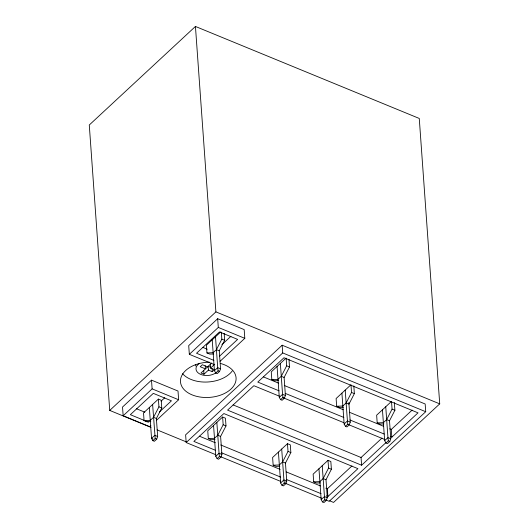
<?xml version="1.0" encoding="UTF-8"?>
<svg xmlns="http://www.w3.org/2000/svg" width="529" height="529" viewBox="0 0 529 529"><rect width="100%" height="100%" fill="white"/><g stroke="black" fill="none" stroke-linecap="round" stroke-linejoin="round"><path stroke-width="0.79" d="M149.33 407.502L151.545 438.382L152.868 440.683L154.369 441.298L156.703 439.136L157.668 436.498L156.379 418.485L161.775 407.985L161.219 400.268L158.383 399.097L143.524 412.898L144.073 420.615L146.917 421.778L150.772 421.626M212.215 339.83L214.424 370.703L215.746 373.005L217.254 373.619L219.581 371.457L220.553 368.819L219.264 350.806L224.66 340.306L224.157 333.363M213.557 425.435L215.772 456.315L217.095 458.617L218.596 459.232L220.93 457.069L221.896 454.431L220.606 436.418L226.002 425.918L225.453 418.201L222.616 417.031L207.752 430.831L208.307 438.548L211.144 439.711L215.005 439.559M277.07 366.485L279.279 397.358L280.601 399.659L282.109 400.281L284.437 398.112L285.409 395.474L284.113 377.461L289.515 366.967L288.96 359.244M278.413 452.097L280.628 482.97L281.95 485.272L283.451 485.886L285.786 483.724L286.751 481.086L285.462 463.073L290.857 452.573L290.302 444.856L287.465 443.692L272.607 457.486L273.162 465.203L275.999 466.373L279.854 466.221M341.919 393.14L344.134 424.013L345.457 426.314L346.958 426.936L349.292 424.767L350.258 422.129L348.856 402.516M318.947 468.754L321.163 499.634L322.485 501.935L323.986 502.55L326.32 500.388L327.286 497.743L325.996 479.737L331.392 469.236L330.837 461.519L328 460.349L313.142 474.149L313.69 481.866L316.534 483.03L320.389 482.878M382.454 409.803L384.669 440.677L385.991 442.978L387.493 443.593L389.827 441.431L390.792 438.792L389.503 420.78L394.899 410.279L394.35 402.562M144.073 420.615L150.249 420.37L153.542 417.321L158.938 406.821L158.383 399.097M220.692 331.961L206.409 345.219L206.958 352.936L213.134 352.691L216.421 349.643L221.823 339.142L221.32 332.192M208.307 438.548L214.483 438.303L217.769 435.255L223.165 424.754L222.616 417.031M271.813 379.591L277.989 379.353L281.276 376.298L286.678 365.797L286.123 358.08L271.258 371.874L271.813 379.591L274.65 380.761L278.512 380.609M273.162 465.203L279.338 464.958L282.625 461.91L288.021 451.409L287.465 443.692M336.669 406.252L342.845 406.007L346.131 402.953L351.527 392.452L350.978 384.735L336.113 398.529L336.669 406.252L339.506 407.416L343.367 407.264M353.815 385.899L354.364 393.622L348.968 404.123L346.131 402.953M313.69 481.866L319.866 481.621L323.159 478.566L328.555 468.072L328 460.349M390.931 401.934L376.648 415.192L377.203 422.909L383.38 422.664L386.666 419.616L392.062 409.115L391.513 401.399M329.739 500.851L333.561 502.418L439.725 403.865L419.266 118.45L195.439 26.45L89.275 125.003L109.734 410.418L150.983 427.379M109.734 410.418L215.898 311.872L195.439 26.45M156.3 420.489L178.63 399.759L178.008 391.037L151.499 380.139L122.53 407.032L123.158 415.754L149.661 426.652L150.871 425.528M220.071 361.294L244.808 338.329L244.186 329.607L217.677 318.709L188.708 345.602L189.336 354.324L214.331 364.593M123.158 415.754L152.121 388.868L151.499 380.139M189.336 354.324L218.298 327.431L217.677 318.709M161.147 401.081L164.77 397.709M221.882 344.696L230.948 336.279M211.739 363.006L200.994 372.978L203.996 374.208L208.426 370.095L208.148 366.24L210.727 367.298M159.355 412.045L171.442 400.823L153.311 393.371L130.346 414.69L148.477 422.142M219.489 356.222L237.62 339.393L219.489 331.941L196.523 353.26L213.901 360.401M208.426 370.095L212.294 371.689L214.443 369.692L210.575 368.105L214.734 364.236M214.424 370.703L217.717 367.648L215.501 336.775M215.746 373.005L218.08 370.842L217.717 367.648L220.553 368.819M152.868 440.683L155.195 438.515L152.617 404.454M326.135 500.077L329.183 501.327L425.719 411.714L425.171 403.991L282.162 345.212L185.626 434.831L186.175 442.548L215.845 454.742M186.175 442.548L282.717 352.936L282.162 345.212M215.772 456.315L219.059 453.26L216.844 422.387M279.279 397.358L282.565 394.31L280.357 363.43M217.095 458.617L219.429 456.448L219.059 453.26L221.896 454.431M280.601 399.659L282.936 397.497L282.565 394.31L285.409 395.474M280.628 482.97L283.914 479.922L281.699 449.042M344.134 424.013L347.421 420.965L345.212 390.091M281.95 485.272L284.278 483.109L283.914 479.922L286.751 481.086L285.653 482.104M345.457 426.314L347.791 424.152L347.421 420.965L350.258 422.129M326.386 495.885L327.907 496.506L327.352 488.789L351.957 465.95M279.768 396.353L253.874 385.707L227.569 410.127L361.611 465.222L361.056 457.506L381.984 438.078M390.303 436.551L391.824 437.179L391.268 429.455L412.117 410.107M321.163 499.634L324.449 496.579L322.234 465.705M384.669 440.677L387.955 437.622L385.747 406.748M327.907 496.506L357.908 468.654L223.873 413.559L193.865 441.411L215.191 450.179M361.611 465.222L386.124 442.469M391.824 437.179L418.029 412.851L283.987 357.756L257.782 382.083L279.107 390.845M322.485 501.935L324.813 499.766L324.449 496.579L327.286 497.743M385.991 442.978L388.326 440.816L387.955 437.622L390.792 438.792M213.656 353.954L209.795 354.106L206.958 352.936M383.902 423.927L380.04 424.079L377.203 422.909M215.898 311.872L439.725 403.865M282.717 352.936L425.719 411.714M218.298 327.431L244.808 338.329M221.823 339.142L224.66 340.306M286.678 365.797L289.515 366.967M351.527 392.452L354.364 393.622M392.062 409.115L394.899 410.279M216.421 349.643L219.264 350.806M281.276 376.298L284.113 377.461M386.666 419.616L389.503 420.78M202.7 347.328L207.229 349.193M263.323 376.866L278.552 383.128M284.648 385.634L343.288 409.737M349.385 412.243L383.651 426.328M389.747 428.834L391.268 429.455M285.197 393.351L343.843 417.454M349.934 419.96L384.206 434.044M218.08 370.842L219.581 371.457M282.936 397.497L284.437 398.112M347.791 424.152L349.292 424.767M388.326 440.816L389.827 441.431M283.577 397.92L343.744 422.651M349.074 424.84L384.867 439.553M207.573 366.868L202.362 364.732L200.213 366.723L205.424 368.865L205.206 365.777M233.11 404.916L361.056 457.506M152.121 388.868L178.63 399.759M223.165 424.754L226.002 425.918M288.021 451.409L290.857 452.573M328.555 468.072L331.392 469.236M158.938 406.821L161.775 407.985M217.769 435.255L220.606 436.418M282.625 461.91L285.462 463.073M323.159 478.566L325.996 479.737M136.515 408.765L144.827 412.177M153.542 417.321L156.379 418.485M199.407 436.2L215.402 442.773M220.732 444.962L280.139 469.382M286.229 471.888L320.501 485.972M325.831 488.161L327.352 488.789M221.287 452.685L280.687 477.098M286.784 479.605L321.057 493.689M157.093 429.885L186.122 441.821M221.168 456.93L280.496 481.317M285.065 483.195L321.572 498.206M219.429 456.448L220.93 457.069M284.278 483.109L285.786 483.724M324.813 499.766L326.32 500.388M157.668 436.498L154.832 435.327L151.545 438.382L152.96 438.964M155.195 438.515L156.703 439.136M212.069 368.601L212.294 371.689M210.297 364.243L210.575 368.105M203.718 370.346L203.996 374.208M220.335 363.416A27.865 17.609 -4.1 0 1 226.928 392.115A27.865 17.609 -4.1 0 1 182.115 386.95A27.865 17.609 -4.1 0 1 209.418 362.16M215.819 372.859A11.486 7.261 -4.1 0 1 199.34 373.745A11.486 7.261 -4.1 0 1 199.612 363.284M232.244 370.961A27.865 17.609 -4.1 0 1 207.712 382.004A27.865 17.609 -4.1 0 1 182.584 373.699M195.862 366.068A11.486 7.261 -4.1 0 1 195.704 364.805"/></g></svg>
